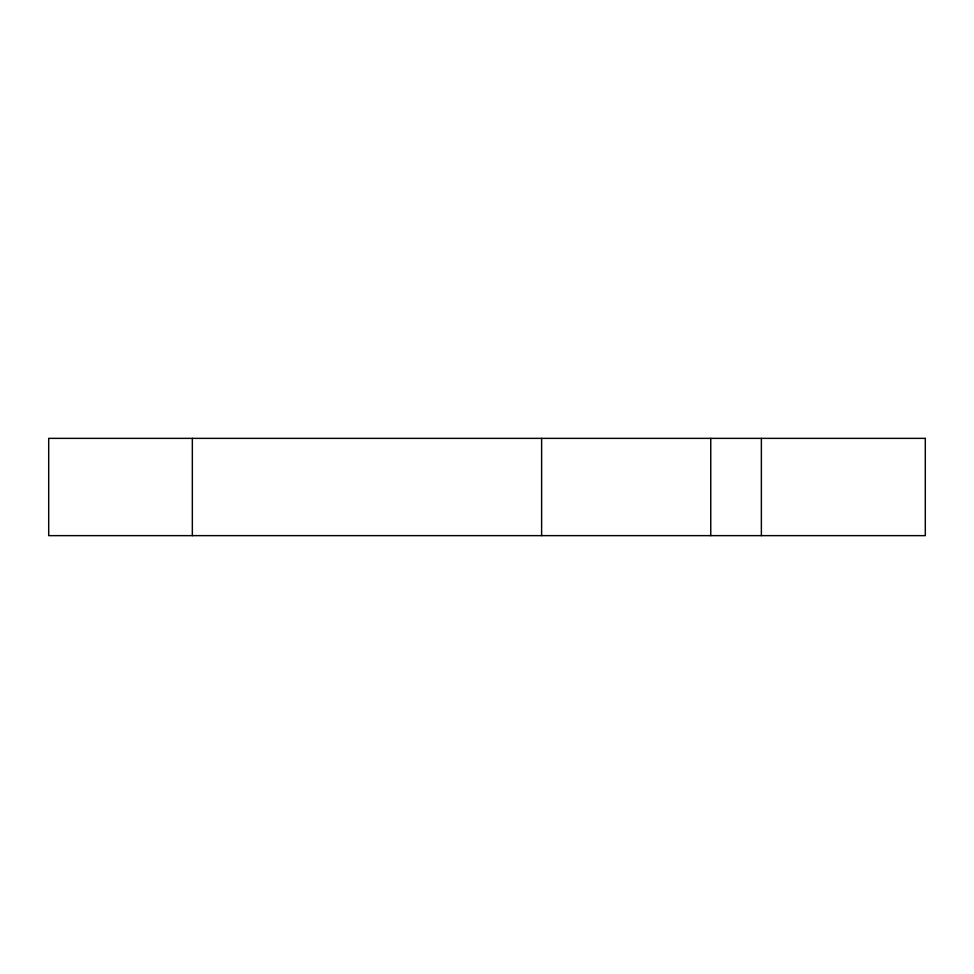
<?xml version="1.0" encoding="UTF-8"?>
<svg xmlns="http://www.w3.org/2000/svg" width="974" height="974" viewBox="0 0 974 974"><rect width="100%" height="100%" fill="white"/><g stroke="black" fill="none" stroke-linecap="round" stroke-linejoin="round"><path stroke-width="1.46" d="M761.376 438.361L761.376 535.639M710.764 438.361L710.764 535.639M541.617 438.361L541.617 535.639M192.341 438.361L192.341 535.639M925.3 438.361L48.7 438.361L48.7 535.639L925.3 535.639L925.3 438.361"/></g></svg>
